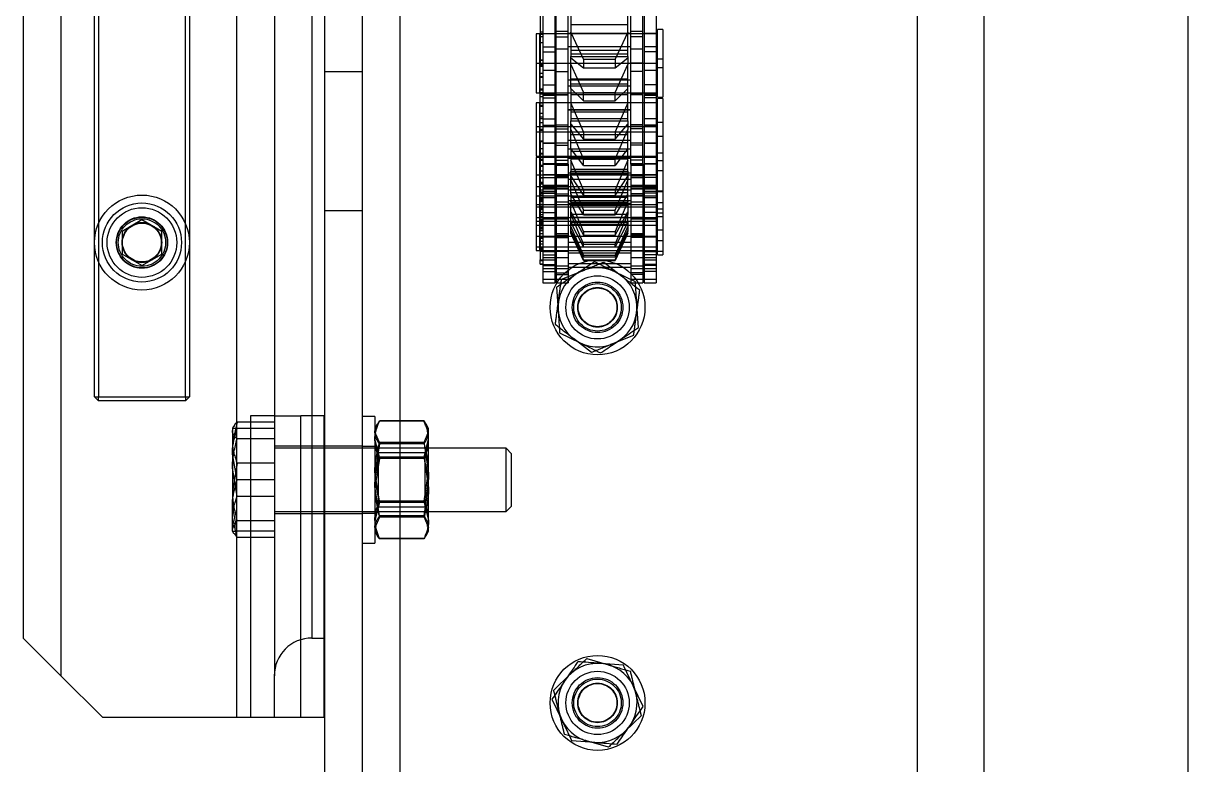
# Model space of a CAD drawing. Header units: metres. Extents: x 0 to 63075, y 0 to 44550.
# Drawn here: x 14062.5 to 14209.8, y 26475.8 to 26569.5 of the extents above; entities that cross this region are included whole.
import ezdxf

# ---------------------------------------------------------------- set-up
doc = ezdxf.new("R2010")
doc.units = ezdxf.units.M
doc.header["$LTSCALE"] = 75
doc.linetypes.add('HIDDEN2', pattern=[4.7625, 3.175, -1.5875])
for name, color, linetype in [('SDM', 7, 'Continuous'), ('SL1', 8, 'Continuous'), ('SL4', 4, 'Continuous'), ('ST1', 7, 'HIDDEN2')]:
    doc.layers.add(name, color=color, linetype=linetype)

# ---------------------------------------------------------------- blocks, each defined once
blk = doc.blocks.new('A$Cf5d57027')
at = {"layer": 'SL1'}
for p, q in [((5924.45, 5550), (5924.45, 3449.75)), ((5924.45, 5550), (5924.45, 3449.75)), ((5950.25, 5550), (5950.25, 3449.75)), ((5950.25, 5550), (5950.25, 3449.75))]:
    blk.add_line(p, q, dxfattribs=at)
blk = doc.blocks.new('A$Ca53c419a')
at = {"layer": 'SL4'}
for p, q in [((91.19, 533.86), (86.44, 529.11)), ((378.02, 533.86), (91.19, 533.86)), ((86.44, 529.11), (81.19, 523.86)), ((378.19, 529.11), (86.44, 529.11)), ((81.19, 523.86), (81.19, 506.88)), ((138.3, 518.86), (139.74, 521.37)), ((142.64, 521.37), (139.74, 521.37)), ((142.64, 521.37), (144.09, 518.86)), ((138.3, 518.86), (139.74, 516.35)), ((144.09, 518.86), (142.64, 516.35)), ((139.74, 516.35), (142.64, 516.35)), ((81.19, 506.88), (81.19, 502.11)), ((104.69, 506.88), (81.19, 506.88)), ((104.69, 506.83), (107.94, 507.42)), ((104.69, 507.42), (107.94, 507.42)), ((104.69, 502.11), (104.69, 506.83)), ((114.44, 507.42), (107.94, 507.42)), ((111.19, 506.83), (114.44, 507.42)), ((111.19, 502.11), (111.19, 506.83)), ((117.69, 507.42), (114.44, 507.42)), ((344.4, 506.88), (117.69, 506.88)), ((117.69, 502.11), (117.69, 506.83)), ((81.19, 502.11), (86.44, 502.11)), ((81.19, 502.11), (81.19, 495.76)), ((378.19, 502.11), (86.44, 502.11)), ((91.19, 497.36), (91.19, 495.76)), ((381.19, 497.36), (91.19, 497.36)), ((1004.76, 495.76), (54.76, 495.76)), ((215, 486.24), (59.76, 486.24)), ((83.46, 467), (80.85, 465.76)), ((129.78, 466.03), (128.51, 463.44)), ((135.54, 466.42), (132.66, 466.23)), ((78.25, 464.52), (78.02, 461.64)), ((87.75, 457.96), (87.98, 460.84)), ((136.22, 456.45), (137.49, 459.04)), ((82.54, 455.48), (85.15, 456.72)), ((130.46, 456.06), (133.34, 456.25))]:
    blk.add_line(p, q, dxfattribs=at)
for radius in [6, 5, 4.4]:
    blk.add_circle((141.19, 518.86), radius, dxfattribs=at)
for centre, radius, start, end in [((141.19, 518.86), 2.51, 90, 150), ((141.19, 518.86), 2.51, 30, 90), ((141.19, 518.86), 2.51, 150, 210), ((141.19, 518.86), 2.51, 330, 30), ((141.19, 518.86), 2.51, 210, 270), ((141.19, 518.86), 2.51, 270, 330), ((86.44, 497.36), 4.76, 0, 90), ((83, 461.24), 5, 115.4181, 175.4181), ((83, 461.24), 5, 55.4181, 115.4181), ((133, 461.24), 5, 93.8649, 153.8649), ((133, 461.24), 5, 33.8649, 93.8649), ((83, 461.24), 5, 355.4181, 55.4181), ((133, 461.24), 5, 333.8649, 33.8649), ((133, 461.24), 5, 153.8649, 213.8649), ((83, 461.24), 5, 175.4181, 235.4181), ((83, 461.24), 5, 295.4181, 355.4181), ((133, 461.24), 5, 213.8649, 273.8649), ((133, 461.24), 5, 273.8649, 333.8649), ((83, 461.24), 5, 235.4181, 295.4181)]:
    blk.add_arc(centre, radius, start, end, dxfattribs=at)
for points, knots in [([(104.69, 507.42), (104.69, 507.41), (104.69, 507.38), (104.69, 507.07), (104.69, 506.83)], [0, 0, 0, 0, 0.241851, 1, 1, 1, 1]), ([(107.94, 507.42), (108.02, 507.41), (109.12, 507.41), (110.19, 507.11), (111.19, 506.83)], [0, 0, 0, 0, 0.070215, 1, 1, 1, 1]), ([(114.44, 507.42), (114.52, 507.41), (115.62, 507.41), (116.69, 507.11), (117.69, 506.83)], [0, 0, 0, 0, 0.070215, 1, 1, 1, 1]), ([(117.69, 506.83), (117.69, 507.07), (117.69, 507.38), (117.69, 507.41), (117.69, 507.42)], [0, 0, 0, 0, 0.758149, 1, 1, 1, 1]), ([(85.84, 465.36), (85.65, 465.49), (84.85, 466.04), (84.06, 466.58), (83.46, 467)], [0, 0, 0, 0, 0.231849, 1, 1, 1, 1]), ([(80.85, 465.76), (80.79, 465.73), (79.91, 465.31), (79.05, 464.9), (78.25, 464.52)], [0, 0, 0, 0, 0.070201, 1, 1, 1, 1]), ([(132.66, 466.23), (132.59, 466.22), (131.62, 466.16), (130.67, 466.09), (129.78, 466.03)], [0, 0, 0, 0, 0.070201, 1, 1, 1, 1]), ([(137.15, 464.03), (137.03, 464.21), (136.48, 465.03), (135.95, 465.82), (135.54, 466.42)], [0, 0, 0, 0, 0.231849, 1, 1, 1, 1]), ([(88.21, 463.72), (88.05, 463.83), (87.28, 464.36), (86.47, 464.92), (85.84, 465.36)], [0, 0, 0, 0, 0.211001, 1, 1, 1, 1]), ([(138.76, 461.63), (138.65, 461.79), (138.13, 462.57), (137.58, 463.39), (137.15, 464.03)], [0, 0, 0, 0, 0.211001, 1, 1, 1, 1]), ([(87.98, 460.84), (87.99, 460.91), (88.07, 461.88), (88.14, 462.83), (88.21, 463.72)], [0, 0, 0, 0, 0.070201, 1, 1, 1, 1]), ([(128.51, 463.44), (128.48, 463.38), (128.05, 462.51), (127.63, 461.65), (127.24, 460.85)], [0, 0, 0, 0, 0.0702006, 1, 1, 1, 1]), ([(78.02, 461.64), (78.01, 461.57), (77.93, 460.6), (77.86, 459.65), (77.79, 458.76)], [0, 0, 0, 0, 0.070201, 1, 1, 1, 1]), ([(137.49, 459.04), (137.52, 459.1), (137.95, 459.97), (138.37, 460.83), (138.76, 461.63)], [0, 0, 0, 0, 0.070201, 1, 1, 1, 1]), ([(127.24, 460.85), (127.65, 460.24), (128.18, 459.45), (128.72, 458.64), (128.85, 458.45)], [0, 0, 0, 0, 0.7681507, 1, 1, 1, 1]), ([(77.79, 458.76), (78.39, 458.35), (79.17, 457.81), (79.98, 457.25), (80.16, 457.12)], [0, 0, 0, 0, 0.7681507, 1, 1, 1, 1]), ([(128.85, 458.45), (129.28, 457.81), (129.82, 457), (130.35, 456.22), (130.46, 456.06)], [0, 0, 0, 0, 0.788999, 1, 1, 1, 1]), ([(80.16, 457.12), (80.8, 456.69), (81.6, 456.13), (82.38, 455.6), (82.54, 455.48)], [0, 0, 0, 0, 0.788999, 1, 1, 1, 1]), ([(85.15, 456.72), (85.21, 456.75), (86.09, 457.17), (86.95, 457.58), (87.75, 457.96)], [0, 0, 0, 0, 0.070201, 1, 1, 1, 1]), ([(133.34, 456.25), (133.41, 456.26), (134.38, 456.32), (135.33, 456.39), (136.22, 456.45)], [0, 0, 0, 0, 0.070201, 1, 1, 1, 1])]:
    blk.add_open_spline(points, degree=3, knots=knots, dxfattribs=at)
at = {"layer": 'ST1'}
for p, q in [((381.19, 529.11), (86.44, 529.11)), ((121.69, 524.86), (121.19, 524.36)), ((121.19, 524.36), (121.69, 524.36)), ((121.19, 513.36), (121.19, 524.36)), ((121.69, 524.86), (121.69, 524.36)), ((121.69, 524.86), (340.69, 524.86)), ((121.69, 524.36), (121.69, 513.36)), ((340.69, 524.36), (121.69, 524.36)), ((121.19, 513.36), (121.69, 512.86)), ((121.69, 513.36), (121.19, 513.36)), ((121.69, 513.36), (340.69, 513.36)), ((121.69, 513.36), (121.69, 512.86)), ((340.69, 512.86), (121.69, 512.86)), ((381.19, 506.88), (81.19, 506.88)), ((103.9, 506.83), (106.48, 507.42)), ((104.43, 507.19), (103.9, 506.83)), ((103.9, 502.11), (103.9, 506.83)), ((104.69, 507.42), (104.42, 507.26)), ((117.69, 506.88), (104.69, 506.88)), ((106.02, 502.11), (106.02, 506.83)), ((109.07, 506.83), (112.72, 507.42)), ((109.07, 502.11), (109.07, 506.83)), ((113.32, 506.83), (109.67, 507.42)), ((113.32, 502.11), (113.32, 506.83)), ((118.49, 506.83), (115.9, 507.42)), ((116.37, 502.11), (116.37, 506.83)), ((117.97, 507.26), (117.69, 507.42)), ((118.49, 502.11), (118.49, 506.83)), ((119.29, 505.11), (81.19, 505.11)), ((119.29, 502.11), (119.29, 505.11)), ((106.94, 502.11), (106.94, 495.76)), ((107.19, 502.11), (107.19, 472.81)), ((115.19, 472.81), (115.19, 502.11)), ((115.44, 495.76), (115.44, 502.11)), ((119.29, 502.11), (119.29, 498.76)), ((81.19, 498.76), (119.29, 498.76)), ((119.29, 495.8), (119.29, 498.76)), ((119.29, 495.76), (119.29, 498.76)), ((378.19, 497.36), (91.19, 497.36)), ((81.19, 495.8), (119.29, 495.8)), ((106.94, 495.76), (106.94, 491)), ((115.44, 491), (115.44, 495.76)), ((145.26, 495.76), (145.26, 491)), ((162.76, 491), (162.76, 495.76)), ((1004.76, 491), (4.76, 491)), ((103.19, 491), (103.19, 489.4)), ((106.99, 491), (106.99, 489.4)), ((115.39, 489.4), (115.39, 491)), ((119.19, 489.4), (119.19, 491)), ((119.19, 489.4), (103.19, 489.4)), ((104.69, 489.4), (104.16, 489.09)), ((106.47, 488.82), (105.13, 489.4)), ((105.3, 489.24), (106.14, 489.4)), ((108.32, 488.82), (106.04, 489.4)), ((106.63, 488.82), (110.35, 489.4)), ((107.19, 489.4), (107.79, 488.98)), ((114.33, 488.98), (107.79, 488.98)), ((107.79, 488.98), (107.79, 483.05)), ((108.5, 488.82), (112.21, 489.4)), ((113.89, 488.82), (110.18, 489.4)), ((115.76, 488.82), (112.04, 489.4)), ((114.07, 488.82), (116.35, 489.4)), ((114.59, 488.98), (114.33, 488.98)), ((114.59, 488.98), (115.19, 489.4)), ((114.59, 483.05), (114.59, 488.98)), ((115.91, 488.82), (117.26, 489.4)), ((116.25, 489.4), (116.59, 489.38)), ((118.23, 489.09), (117.69, 489.4)), ((103.75, 483.18), (103.75, 488.82)), ((103.78, 483.18), (103.78, 488.82)), ((106.47, 483.18), (106.47, 488.82)), ((106.63, 483.18), (106.63, 488.82)), ((108.32, 483.18), (108.32, 488.82)), ((108.5, 483.18), (108.5, 488.82)), ((113.89, 483.18), (113.89, 488.82)), ((114.07, 483.18), (114.07, 488.82)), ((115.76, 483.18), (115.76, 488.82)), ((115.91, 483.18), (115.91, 488.82)), ((118.41, 488.88), (118.61, 488.82)), ((118.61, 483.18), (118.61, 488.82)), ((118.64, 483.18), (118.64, 488.82)), ((106.47, 483.18), (105.13, 482.6)), ((108.32, 483.18), (106.04, 482.6)), ((106.63, 483.18), (110.35, 482.6)), ((107.79, 483.05), (107.19, 482.63)), ((107.79, 483.05), (114.59, 483.05)), ((108.5, 483.18), (112.21, 482.6)), ((113.89, 483.18), (110.18, 482.6)), ((115.76, 483.18), (112.04, 482.6)), ((114.07, 483.18), (116.35, 482.6)), ((115.19, 482.63), (114.59, 483.05)), ((115.91, 483.18), (117.26, 482.6)), ((118.41, 483.12), (118.61, 483.18)), ((104.16, 482.91), (104.69, 482.6)), ((104.69, 482.6), (106.04, 482.6)), ((105.3, 482.76), (106.14, 482.6)), ((106.04, 482.6), (112.04, 482.6)), ((107.19, 482.63), (114.89, 482.63)), ((107.19, 482.63), (107.19, 482.6)), ((112.04, 482.6), (117.2, 482.6)), ((114.89, 482.63), (115.19, 482.63)), ((115.19, 482.6), (115.19, 482.63)), ((116.25, 482.6), (116.59, 482.63)), ((117.2, 482.6), (117.69, 482.6)), ((117.69, 482.6), (118.23, 482.91)), ((107.19, 472.81), (115.19, 472.81)), ((107.19, 472.81), (107.88, 472.12)), ((114.5, 472.12), (115.19, 472.81)), ((107.88, 472.12), (114.5, 472.12)), ((138.47, 468.49), (138.94, 468.49)), ((138.47, 468.49), (138.47, 468.16)), ((138.51, 468.49), (138.51, 468.16)), ((138.94, 468.49), (139.02, 468.49)), ((138.94, 468.49), (138.94, 468.16)), ((139.02, 468.49), (139.02, 468.16)), ((141.74, 468.49), (139.02, 468.49)), ((140.1, 468.49), (140.1, 468.16)), ((140.64, 469), (140.18, 469)), ((140.18, 469), (140.18, 468.53)), ((140.18, 468.53), (140.64, 468.53)), ((140.18, 468.49), (140.18, 466.64)), ((140.32, 468.49), (140.32, 468.16)), ((140.4, 468.49), (140.4, 468.16)), ((140.45, 468.16), (140.45, 468.49)), ((140.55, 468.53), (140.55, 468.16)), ((143.37, 469), (140.64, 469)), ((140.64, 469), (140.64, 468.53)), ((140.64, 468.53), (143.37, 468.53)), ((140.64, 468.49), (140.64, 466.64)), ((141.01, 468.53), (141.01, 468.16)), ((141.38, 468.49), (141.38, 468.16)), ((141.74, 468.49), (141.74, 468.16)), ((141.74, 468.49), (144.46, 468.49)), ((141.75, 468.16), (141.75, 468.49)), ((141.97, 468.49), (141.97, 468.16)), ((141.99, 469), (141.99, 468.53)), ((141.99, 468.49), (141.99, 466.64)), ((142.35, 468.53), (142.35, 468.16)), ((142.72, 468.49), (142.72, 468.16)), ((142.92, 468.16), (142.92, 468.49)), ((142.94, 468.49), (142.94, 468.16)), ((143.02, 468.49), (143.02, 468.16)), ((143.13, 468.49), (143.13, 468.16)), ((143.33, 468.49), (143.33, 468.16)), ((145.61, 469), (143.37, 469)), ((143.37, 469), (143.37, 468.53)), ((143.37, 468.53), (147.06, 468.53)), ((143.37, 468.49), (143.37, 466.64)), ((143.5, 468.16), (143.5, 468.53)), ((143.65, 468.49), (143.65, 468.16)), ((143.7, 468.49), (143.7, 468.16)), ((143.74, 468.53), (143.74, 468.16)), ((143.87, 468.53), (143.87, 469)), ((143.87, 466.64), (143.87, 468.49)), ((143.96, 468.16), (143.96, 468.53)), ((144, 468.49), (144, 468.16)), ((144.01, 468.49), (144.01, 468.16)), ((144.05, 468.16), (144.05, 468.49)), ((144.3, 468.49), (144.3, 468.16)), ((144.33, 468.53), (144.33, 469)), ((144.33, 466.64), (144.33, 468.49)), ((144.46, 468.49), (144.46, 468.16)), ((145.73, 468.49), (144.48, 468.49)), ((144.48, 468.49), (144.48, 468.16)), ((144.74, 468.49), (144.74, 468.16)), ((145.01, 468.49), (145.01, 468.16)), ((145.31, 468.16), (145.31, 468.53)), ((145.4, 468.49), (145.4, 468.16)), ((145.54, 468.49), (145.54, 468.16)), ((147.06, 469), (145.61, 469)), ((145.68, 468.53), (145.68, 469)), ((145.68, 466.64), (145.68, 468.49)), ((145.73, 468.49), (145.73, 468.16)), ((145.73, 468.49), (146.55, 468.49)), ((145.95, 468.49), (145.95, 468.16)), ((145.96, 468.49), (145.96, 468.16)), ((146.01, 469), (146.01, 468.53)), ((146.01, 468.49), (146.01, 466.64)), ((146.03, 468.49), (146.03, 468.16)), ((146.38, 468.53), (146.38, 468.16)), ((146.55, 468.49), (147.13, 468.49)), ((146.55, 468.49), (146.55, 468.16)), ((146.69, 468.16), (146.69, 468.53)), ((146.89, 468.49), (146.89, 468.16)), ((148.26, 469), (147.06, 469)), ((147.06, 468.53), (147.06, 469)), ((147.06, 468.53), (148.26, 468.53)), ((147.06, 466.64), (147.06, 468.49)), ((147.13, 468.49), (147.13, 468.16)), ((154.03, 468.49), (147.13, 468.49)), ((147.35, 468.49), (147.35, 468.16)), ((147.35, 468.49), (147.35, 468.16)), ((147.38, 468.16), (147.38, 468.49)), ((147.59, 468.49), (147.59, 468.16)), ((147.86, 468.49), (147.86, 468.16)), ((151.11, 469), (148.26, 469)), ((148.26, 469), (148.26, 468.53)), ((148.26, 468.53), (151.95, 468.53)), ((148.26, 468.49), (148.26, 466.64)), ((148.62, 468.49), (148.62, 468.16)), ((148.63, 468.53), (148.63, 468.16)), ((148.68, 468.49), (148.68, 468.16)), ((148.76, 468.16), (148.76, 468.49)), ((149.33, 468.16), (149.33, 468.53)), ((149.41, 468.49), (149.41, 468.16)), ((149.7, 468.53), (149.7, 469)), ((149.7, 466.64), (149.7, 468.49)), ((150.24, 468.49), (150.24, 468.16)), ((150.85, 468.49), (150.85, 468.16)), ((150.97, 468.49), (150.97, 468.16)), ((151.95, 469), (151.11, 469)), ((151.58, 468.16), (151.58, 468.53)), ((151.73, 468.49), (151.73, 468.16)), ((151.95, 468.53), (151.95, 469)), ((151.95, 466.64), (151.95, 468.49)), ((153.08, 469), (152.12, 469)), ((152.12, 469), (152.12, 468.53)), ((152.12, 468.53), (155.17, 468.53)), ((152.12, 468.49), (152.12, 466.64)), ((152.41, 468.49), (152.41, 468.16)), ((152.49, 468.53), (152.49, 468.16)), ((155.17, 469), (153.08, 469)), ((153.09, 468.49), (153.09, 468.16)), ((153.96, 468.49), (153.96, 468.16)), ((154.03, 468.49), (154.03, 468.16)), ((154.03, 468.49), (157.53, 468.49)), ((158.02, 469), (155.17, 469)), ((155.17, 469), (155.17, 468.53)), ((155.17, 468.53), (158.86, 468.53)), ((155.17, 468.49), (155.17, 466.64)), ((155.39, 468.49), (155.39, 468.16)), ((155.44, 468.16), (155.44, 468.53)), ((155.54, 468.53), (155.54, 468.16)), ((155.81, 468.53), (155.81, 469)), ((155.81, 466.64), (155.81, 468.49)), ((156.38, 468.49), (156.38, 468.16)), ((156.88, 468.49), (156.88, 468.16)), ((157.08, 468.49), (157.08, 468.16)), ((157.52, 468.49), (158.86, 468.49)), ((157.52, 468.16), (157.52, 468.49)), ((157.53, 468.49), (157.53, 468.16)), ((158.86, 469), (158.02, 469)), ((158.41, 468.49), (158.41, 468.16)), ((158.49, 468.16), (158.49, 468.53)), ((158.55, 468.49), (158.55, 468.16)), ((158.86, 468.53), (158.86, 469)), ((158.86, 468.49), (158.86, 468.16)), ((158.86, 468.49), (160.01, 468.49)), ((158.86, 466.64), (158.86, 468.49)), ((159.65, 468.49), (159.65, 468.16)), ((160, 468.49), (160, 468.16)), ((160.01, 468.49), (160.01, 468.16)), ((160.01, 468.49), (160.57, 468.49)), ((160.57, 469), (160.12, 469)), ((160.12, 469), (160.12, 468.53)), ((160.12, 468.53), (163.81, 468.53)), ((160.16, 468.49), (160.16, 468.16)), ((160.48, 468.49), (160.48, 468.16)), ((160.49, 468.53), (160.49, 468.16)), ((163.81, 469), (160.57, 469)), ((160.57, 468.49), (162.16, 468.49)), ((160.57, 468.16), (160.57, 468.49)), ((162.09, 468.49), (162.09, 468.16)), ((162.16, 468.49), (163.6, 468.49)), ((162.16, 468.49), (162.16, 468.16)), ((162.62, 468.49), (162.62, 468.16)), ((163.44, 468.16), (163.44, 468.53)), ((163.6, 468.49), (163.6, 468.16)), ((173.82, 468.49), (163.6, 468.49)), ((163.77, 468.49), (163.77, 468.16)), ((163.81, 468.53), (163.81, 469)), ((163.81, 466.64), (163.81, 468.49)), ((167.2, 469), (163.87, 469)), ((163.87, 469), (163.87, 468.53)), ((163.87, 468.53), (167.56, 468.53)), ((163.87, 468.49), (163.87, 466.64)), ((164.24, 468.53), (164.24, 468.16)), ((164.28, 468.49), (164.28, 468.16)), ((166.49, 468.49), (166.49, 468.16)), ((167.19, 468.16), (167.19, 468.53)), ((167.56, 469), (167.2, 469)), ((167.54, 468.49), (167.54, 468.16)), ((167.56, 468.53), (167.56, 469)), ((167.56, 466.64), (167.56, 468.49)), ((167.83, 468.49), (167.83, 468.16)), ((136.57, 468.16), (136.1, 468.16)), ((136.1, 468.16), (136.1, 466.64)), ((138.29, 468.16), (136.57, 468.16)), ((136.57, 468.16), (136.57, 466.64)), ((137.53, 468.16), (137.53, 466.64)), ((137.91, 468.16), (137.91, 466.64)), ((138.29, 468.16), (138.29, 466.64)), ((139.29, 468.16), (138.29, 468.16)), ((138.43, 468.16), (138.43, 466.64)), ((138.96, 466.64), (138.96, 468.16)), ((144.19, 468.16), (139.29, 468.16)), ((139.29, 468.16), (139.29, 466.64)), ((139.65, 468.16), (139.65, 466.64)), ((140.01, 466.64), (140.01, 468.16)), ((140.18, 468.16), (140.18, 453.66)), ((140.64, 468.16), (140.64, 453.66)), ((141.93, 468.16), (141.93, 466.64)), ((141.99, 468.16), (141.99, 453.66)), ((143.37, 468.16), (143.37, 453.66)), ((143.87, 453.66), (143.87, 468.16)), ((147.64, 468.16), (144.19, 468.16)), ((144.19, 468.16), (144.19, 466.64)), ((144.33, 453.66), (144.33, 468.16)), ((145, 468.16), (145, 466.64)), ((145.68, 453.66), (145.68, 468.16)), ((146.01, 468.16), (146.01, 453.66)), ((146.9, 468.16), (146.9, 466.64)), ((147.06, 453.66), (147.06, 468.16)), ((147.42, 468.16), (147.42, 466.64)), ((147.64, 468.16), (147.64, 466.64)), ((151.1, 468.16), (147.64, 468.16)), ((147.69, 468.16), (147.69, 466.64)), ((147.94, 466.64), (147.94, 468.16)), ((148.05, 468.16), (148.05, 466.64)), ((148.05, 468.16), (148.05, 466.64)), ((148.06, 468.16), (148.06, 466.64)), ((148.07, 466.64), (148.07, 468.16)), ((148.26, 468.16), (148.26, 453.66)), ((148.32, 468.16), (148.32, 466.64)), ((148.41, 466.64), (148.41, 468.16)), ((149.41, 468.16), (149.41, 466.64)), ((149.7, 453.66), (149.7, 468.16)), ((149.75, 466.64), (149.75, 468.16)), ((151.1, 468.16), (151.1, 466.64)), ((159.89, 468.16), (151.1, 468.16)), ((151.13, 466.64), (151.13, 468.16)), ((151.95, 453.66), (151.95, 468.16)), ((152.12, 468.16), (152.12, 453.66)), ((153.75, 468.16), (153.75, 466.64)), ((153.76, 468.16), (153.76, 466.64)), ((153.77, 466.64), (153.77, 468.16)), ((155.17, 468.16), (155.17, 453.66)), ((155.81, 453.66), (155.81, 468.16)), ((156.03, 468.16), (156.03, 466.64)), ((156.04, 468.16), (156.04, 466.64)), ((156.82, 468.16), (156.82, 466.64)), ((158.86, 453.66), (158.86, 468.16)), ((159.48, 468.16), (159.48, 466.64)), ((165.3, 468.16), (159.8, 468.16)), ((159.8, 468.16), (159.8, 466.64)), ((159.89, 466.64), (159.89, 468.16)), ((160.12, 468.16), (160.12, 466.64)), ((160.12, 468.16), (160.12, 453.66)), ((161.12, 468.16), (161.12, 466.64)), ((162.93, 466.64), (162.93, 468.16)), ((163.81, 453.66), (163.81, 468.16)), ((163.87, 468.16), (163.87, 453.66)), ((165.3, 468.16), (165.3, 466.64)), ((170.4, 468.16), (165.3, 468.16)), ((165.93, 468.16), (165.93, 466.64)), ((167.56, 453.66), (167.56, 468.16)), ((167.63, 468.16), (167.63, 466.64)), ((84.61, 466.78), (86.61, 464.7)), ((136.57, 466.64), (136.1, 466.64)), ((136.57, 466.49), (136.1, 466.49)), ((136.1, 466.49), (136.1, 464.96)), ((136.54, 465.8), (137.63, 463.13)), ((138.29, 466.64), (136.57, 466.64)), ((139.29, 466.49), (136.57, 466.49)), ((136.57, 466.49), (136.57, 464.96)), ((137.15, 466.49), (137.15, 464.96)), ((137.38, 466.49), (137.38, 464.96)), ((137.91, 466.49), (137.91, 464.96)), ((138.19, 464.96), (138.19, 466.49)), ((139.29, 466.64), (138.29, 466.64)), ((144.19, 466.64), (139.29, 466.64)), ((141.82, 466.49), (139.29, 466.49)), ((139.29, 466.49), (139.29, 464.96)), ((140.1, 466.49), (140.1, 464.96)), ((140.18, 466.49), (140.18, 464.96)), ((140.64, 466.49), (140.64, 464.96)), ((141.82, 466.49), (141.82, 464.96)), ((144.19, 466.49), (141.82, 466.49)), ((141.93, 466.49), (141.93, 464.96)), ((141.99, 466.49), (141.99, 464.96)), ((142.11, 466.49), (142.11, 464.96)), ((142.28, 464.96), (142.28, 466.49)), ((143.37, 466.49), (143.37, 464.96)), ((143.87, 464.96), (143.87, 466.49)), ((147.64, 466.64), (144.19, 466.64)), ((151.09, 466.49), (144.19, 466.49)), ((144.19, 466.49), (144.19, 464.96)), ((144.27, 466.49), (144.27, 464.96)), ((144.33, 464.96), (144.33, 466.49)), ((144.36, 464.96), (144.36, 466.49)), ((145.68, 464.96), (145.68, 466.49)), ((146.01, 466.49), (146.01, 464.96)), ((146.32, 466.49), (146.32, 464.96)), ((147.06, 464.96), (147.06, 466.49)), ((147.13, 466.49), (147.13, 464.96)), ((147.36, 466.49), (147.36, 464.96)), ((151.1, 466.64), (147.64, 466.64)), ((147.94, 464.96), (147.94, 466.49)), ((148.05, 466.49), (148.05, 464.96)), ((148.26, 466.49), (148.26, 464.96)), ((148.41, 464.96), (148.41, 466.49)), ((149.4, 466.49), (149.4, 464.96)), ((149.58, 466.49), (149.58, 464.96)), ((149.7, 464.96), (149.7, 466.49)), ((149.75, 464.96), (149.75, 466.49)), ((150.96, 466.49), (150.96, 464.96)), ((151.05, 466.49), (151.05, 464.96)), ((151.09, 466.49), (155.55, 466.49)), ((151.09, 466.49), (151.09, 464.96)), ((159.89, 466.64), (151.1, 466.64)), ((151.13, 464.96), (151.13, 466.49)), ((151.59, 466.49), (151.59, 464.96)), ((151.95, 464.96), (151.95, 466.49)), ((152.08, 466.49), (152.08, 464.96)), ((152.12, 466.49), (152.12, 464.96)), ((153.49, 466.49), (153.49, 464.96)), ((153.77, 464.96), (153.77, 466.49)), ((155.17, 466.49), (155.17, 464.96)), ((155.55, 466.49), (155.55, 464.96)), ((155.55, 466.49), (159.9, 466.49)), ((155.81, 464.96), (155.81, 466.49)), ((156.03, 464.96), (156.03, 466.49)), ((156.08, 466.49), (156.08, 464.96)), ((158.86, 464.96), (158.86, 466.49)), ((165.3, 466.64), (159.8, 466.64)), ((159.85, 466.49), (159.85, 464.96)), ((159.9, 466.49), (159.9, 464.96)), ((159.9, 466.49), (170.01, 466.49)), ((160.12, 466.49), (160.12, 464.96)), ((162.83, 466.49), (162.83, 464.96)), ((163.81, 464.96), (163.81, 466.49)), ((163.85, 466.49), (163.85, 464.96)), ((163.87, 466.49), (163.87, 464.96)), ((170.4, 466.64), (165.3, 466.64)), ((165.68, 466.49), (165.68, 464.96)), ((167.18, 466.49), (167.18, 464.96)), ((167.56, 464.96), (167.56, 466.49)), ((167.88, 464.96), (167.88, 466.49)), ((127.28, 462.02), (129.05, 464.3)), ((136.57, 464.96), (136.1, 464.96)), ((139.29, 464.96), (136.57, 464.96)), ((138.06, 464.96), (138.06, 457.03)), ((138.53, 464.96), (138.53, 457.03)), ((138.92, 463), (142.38, 464.6)), ((142.59, 464.6), (139, 463)), ((141.82, 464.96), (139.29, 464.96)), ((142.7, 464.6), (139.38, 463)), ((139.58, 463), (143.26, 464.6)), ((139.87, 464.96), (139.87, 457.03)), ((140.18, 464.96), (140.18, 457.03)), ((140.64, 464.96), (140.64, 457.03)), ((140.64, 463), (143.76, 464.6)), ((144.74, 464.6), (140.98, 463)), ((141.25, 464.96), (141.25, 457.03)), ((144.19, 464.96), (141.82, 464.96)), ((141.99, 464.96), (141.99, 457.03)), ((145.06, 464.6), (142.13, 463)), ((142.38, 464.6), (142.59, 464.6)), ((142.58, 463), (146.37, 464.6)), ((142.59, 464.6), (143.73, 464.6)), ((143.37, 464.96), (143.37, 457.03)), ((143.48, 464.6), (143.48, 457.4)), ((143.73, 464.6), (143.73, 457.4)), ((143.76, 464.6), (144.74, 464.6)), ((143.77, 464.6), (143.77, 457.4)), ((143.87, 457.03), (143.87, 464.96)), ((143.89, 464.96), (143.89, 457.03)), ((151.09, 464.96), (144.19, 464.96)), ((144.33, 457.03), (144.33, 464.96)), ((144.41, 464.6), (144.41, 457.4)), ((144.68, 463), (147.36, 464.6)), ((144.74, 464.6), (145.9, 464.6)), ((144.78, 464.6), (144.78, 457.4)), ((149.08, 464.6), (145.28, 463)), ((145.68, 457.03), (145.68, 464.96)), ((145.9, 464.6), (145.9, 457.4)), ((147.36, 464.6), (145.9, 464.6)), ((145.98, 457.03), (145.98, 464.96)), ((146.01, 464.96), (146.01, 457.03)), ((146.04, 464.6), (146.04, 457.4)), ((146.15, 464.96), (146.15, 457.03)), ((146.26, 457.4), (146.26, 464.6)), ((146.45, 457.03), (146.45, 464.96)), ((146.9, 457.4), (146.9, 464.6)), ((147.06, 457.03), (147.06, 464.96)), ((149.6, 464.6), (147.14, 463)), ((147.36, 464.6), (149.08, 464.6)), ((147.53, 464.6), (147.53, 457.4)), ((147.79, 457.03), (147.79, 464.96)), ((147.84, 463), (151.62, 464.6)), ((147.88, 457.4), (147.88, 464.6)), ((148.26, 464.96), (148.26, 457.03)), ((148.26, 464.6), (148.26, 457.4)), ((149.08, 464.6), (150.22, 464.6)), ((149.17, 457.03), (149.17, 464.96)), ((149.7, 457.03), (149.7, 464.96)), ((149.78, 457.4), (149.78, 464.6)), ((150.01, 464.96), (150.01, 457.03)), ((150.22, 464.6), (150.22, 457.4)), ((153.06, 464.6), (150.22, 464.6)), ((150.45, 464.6), (150.45, 457.4)), ((150.91, 463), (153.06, 464.6)), ((151.09, 464.96), (155.55, 464.96)), ((151.72, 457.4), (151.72, 464.6)), ((155.46, 464.6), (151.74, 463)), ((151.81, 457.03), (151.81, 464.96)), ((151.95, 457.03), (151.95, 464.96)), ((152.12, 464.96), (152.12, 457.03)), ((152.75, 464.6), (152.75, 457.4)), ((153.05, 464.96), (153.05, 457.03)), ((153.06, 464.6), (155.46, 464.6)), ((153.82, 464.6), (153.82, 457.4)), ((154.07, 457.03), (154.07, 464.96)), ((156.16, 464.6), (154.26, 463)), ((154.82, 457.4), (154.82, 464.6)), ((155.17, 464.96), (155.17, 457.03)), ((155.19, 463), (158.84, 464.6)), ((155.46, 464.6), (156.56, 464.6)), ((155.55, 464.96), (159.9, 464.96)), ((155.81, 457.03), (155.81, 464.96)), ((156.56, 464.6), (156.56, 457.4)), ((160.68, 464.6), (156.56, 464.6)), ((156.86, 464.6), (156.86, 457.4)), ((157.65, 457.4), (157.65, 464.6)), ((157.93, 457.03), (157.93, 464.96)), ((158, 464.96), (158, 457.03)), ((158.86, 457.03), (158.86, 464.96)), ((159.12, 463), (160.68, 464.6)), ((159.9, 464.96), (170.01, 464.96)), ((159.9, 464.6), (159.9, 457.4)), ((160.12, 464.96), (160.12, 457.03)), ((163.68, 464.6), (160.16, 463)), ((160.68, 464.6), (163.68, 464.6)), ((160.97, 457.03), (160.97, 464.96)), ((161.27, 464.6), (161.27, 457.4)), ((161.76, 464.96), (161.76, 457.03)), ((161.85, 457.4), (161.85, 464.6)), ((164.55, 464.6), (163.27, 463)), ((163.68, 464.6), (164.7, 464.6)), ((163.81, 457.03), (163.81, 464.96)), ((163.87, 464.96), (163.87, 457.03)), ((164.39, 463), (167.78, 464.6)), ((164.7, 464.6), (164.7, 457.4)), ((169.97, 464.6), (164.7, 464.6)), ((165.06, 464.6), (165.06, 457.4)), ((165.48, 457.4), (165.48, 464.6)), ((165.92, 457.03), (165.92, 464.96)), ((167.56, 457.03), (167.56, 464.96)), ((167.64, 464.96), (167.64, 457.03)), ((168.75, 464.6), (168.75, 457.4)), ((77.39, 459.87), (78.2, 462.64)), ((88.61, 462.61), (87.8, 459.84)), ((138.92, 463), (139, 463)), ((138.92, 463), (138.92, 459)), ((139, 463), (139, 459)), ((139.38, 463), (139.38, 459)), ((139.58, 463), (139.38, 463)), ((139.58, 463), (139.58, 459)), ((140.64, 463), (140.98, 463)), ((140.64, 463), (140.64, 459)), ((140.98, 463), (140.98, 459)), ((142.13, 463), (142.13, 459)), ((142.58, 463), (142.13, 463)), ((142.58, 463), (142.58, 459)), ((144.68, 463), (145.28, 463)), ((144.68, 463), (144.68, 459)), ((145.28, 463), (145.28, 459)), ((147.14, 463), (147.14, 459)), ((147.84, 463), (147.14, 463)), ((147.84, 463), (147.84, 459)), ((150.91, 463), (151.74, 463)), ((150.91, 463), (150.91, 459)), ((151.74, 463), (151.74, 459)), ((154.26, 463), (154.26, 459)), ((155.19, 463), (154.26, 463)), ((155.19, 463), (155.19, 459)), ((159.12, 463), (159.12, 459)), ((159.12, 463), (160.16, 463)), ((160.16, 463), (160.16, 459)), ((163.27, 463), (163.27, 459)), ((164.39, 463), (163.27, 463)), ((164.39, 463), (164.39, 459)), ((138.72, 460.46), (136.95, 458.18)), ((129.46, 456.68), (128.37, 459.35)), ((142.38, 457.4), (138.92, 459)), ((138.92, 459), (139, 459)), ((139, 459), (142.59, 457.4)), ((139.38, 459), (142.7, 457.4)), ((139.58, 459), (139.38, 459)), ((143.26, 457.4), (139.58, 459)), ((143.76, 457.4), (140.64, 459)), ((140.64, 459), (140.98, 459)), ((140.98, 459), (144.74, 457.4)), ((142.13, 459), (145.06, 457.4)), ((142.58, 459), (142.13, 459)), ((146.37, 457.4), (142.58, 459)), ((147.36, 457.4), (144.68, 459)), ((144.68, 459), (145.28, 459)), ((145.28, 459), (149.08, 457.4)), ((147.14, 459), (149.6, 457.4)), ((147.84, 459), (147.14, 459)), ((151.62, 457.4), (147.84, 459)), ((153.06, 457.4), (150.91, 459)), ((150.91, 459), (151.74, 459)), ((151.74, 459), (155.46, 457.4)), ((154.26, 459), (156.16, 457.4)), ((155.19, 459), (154.26, 459)), ((158.84, 457.4), (155.19, 459)), ((159.12, 459), (160.16, 459)), ((160.68, 457.4), (159.12, 459)), ((160.16, 459), (163.68, 457.4)), ((163.27, 459), (164.55, 457.4)), ((164.39, 459), (163.27, 459)), ((167.78, 457.4), (164.39, 459)), ((81.39, 455.7), (79.39, 457.78)), ((136.57, 457.03), (136.1, 457.03)), ((136.1, 457.03), (136.1, 455.52)), ((139.29, 457.03), (136.57, 457.03)), ((136.57, 457.03), (136.57, 455.52)), ((137.15, 455.52), (137.15, 457.03)), ((137.38, 455.52), (137.38, 457.03)), ((137.91, 457.03), (137.91, 455.52)), ((138.19, 455.52), (138.19, 457.03)), ((141.82, 457.03), (139.29, 457.03)), ((139.29, 457.03), (139.29, 455.52)), ((140.1, 455.52), (140.1, 457.03)), ((140.18, 457.03), (140.18, 455.52)), ((140.64, 457.03), (140.64, 455.52)), ((141.82, 455.52), (141.82, 457.03)), ((144.19, 457.03), (141.82, 457.03)), ((141.93, 457.03), (141.93, 455.52)), ((141.99, 457.03), (141.99, 455.52)), ((142.11, 455.52), (142.11, 457.03)), ((142.28, 455.52), (142.28, 457.03)), ((142.38, 457.4), (142.59, 457.4)), ((143.73, 457.4), (142.59, 457.4)), ((143.37, 457.03), (143.37, 455.52)), ((143.76, 457.4), (144.74, 457.4)), ((143.87, 455.52), (143.87, 457.03)), ((151.09, 457.03), (144.19, 457.03)), ((144.19, 457.03), (144.19, 455.52)), ((144.27, 455.52), (144.27, 457.03)), ((144.33, 455.52), (144.33, 457.03)), ((144.36, 455.52), (144.36, 457.03)), ((145.9, 457.4), (144.74, 457.4)), ((145.68, 455.52), (145.68, 457.03)), ((145.9, 457.4), (147.36, 457.4)), ((146.01, 457.03), (146.01, 455.52)), ((146.32, 457.03), (146.32, 455.52)), ((147.06, 455.52), (147.06, 457.03)), ((147.13, 455.52), (147.13, 457.03)), ((147.36, 457.4), (149.08, 457.4)), ((147.36, 455.52), (147.36, 457.03)), ((147.94, 455.52), (147.94, 457.03)), ((148.05, 457.03), (148.05, 455.52)), ((148.26, 457.03), (148.26, 455.52)), ((148.41, 455.52), (148.41, 457.03)), ((150.22, 457.4), (149.08, 457.4)), ((149.4, 457.03), (149.4, 455.52)), ((149.58, 455.52), (149.58, 457.03)), ((149.7, 455.52), (149.7, 457.03)), ((149.75, 455.52), (149.75, 457.03)), ((150.22, 457.4), (153.06, 457.4)), ((150.96, 457.03), (150.96, 455.52)), ((151.05, 455.52), (151.05, 457.03)), ((151.09, 457.03), (155.55, 457.03)), ((151.09, 457.03), (151.09, 455.52)), ((151.13, 455.52), (151.13, 457.03)), ((151.59, 455.52), (151.59, 457.03)), ((151.95, 455.52), (151.95, 457.03)), ((152.08, 455.52), (152.08, 457.03)), ((152.12, 457.03), (152.12, 455.52)), ((153.06, 457.4), (155.46, 457.4)), ((153.49, 455.52), (153.49, 457.03)), ((153.77, 455.52), (153.77, 457.03)), ((155.17, 457.03), (155.17, 455.52)), ((156.56, 457.4), (155.46, 457.4)), ((155.55, 455.52), (155.55, 457.03)), ((155.55, 457.03), (159.9, 457.03)), ((155.81, 455.52), (155.81, 457.03)), ((156.03, 455.52), (156.03, 457.03)), ((156.08, 455.52), (156.08, 457.03)), ((156.56, 457.4), (160.68, 457.4)), ((158.86, 455.52), (158.86, 457.03)), ((159.85, 455.52), (159.85, 457.03)), ((159.9, 455.52), (159.9, 457.03)), ((159.9, 457.03), (170.01, 457.03)), ((160.12, 457.03), (160.12, 455.52)), ((160.68, 457.4), (163.68, 457.4)), ((162.83, 455.52), (162.83, 457.03)), ((164.7, 457.4), (163.68, 457.4)), ((163.81, 455.52), (163.81, 457.03)), ((163.85, 455.52), (163.85, 457.03)), ((163.87, 457.03), (163.87, 455.52)), ((164.7, 457.4), (169.97, 457.4)), ((165.68, 457.03), (165.68, 455.52)), ((167.18, 455.52), (167.18, 457.03)), ((167.56, 455.52), (167.56, 457.03)), ((167.88, 455.52), (167.88, 457.03)), ((136.57, 455.52), (136.1, 455.52)), ((136.57, 455.36), (136.1, 455.36)), ((136.1, 455.36), (136.1, 453.84)), ((139.29, 455.52), (136.57, 455.52)), ((138.29, 455.36), (136.57, 455.36)), ((136.57, 455.36), (136.57, 453.84)), ((137.53, 453.84), (137.53, 455.36)), ((137.91, 455.36), (137.91, 453.84)), ((138.29, 453.84), (138.29, 455.36)), ((139.29, 455.36), (138.29, 455.36)), ((138.43, 453.84), (138.43, 455.36)), ((138.96, 453.84), (138.96, 455.36)), ((141.82, 455.52), (139.29, 455.52)), ((144.19, 455.36), (139.29, 455.36)), ((139.29, 455.36), (139.29, 453.84)), ((139.65, 453.84), (139.65, 455.36)), ((140.01, 453.84), (140.01, 455.36)), ((140.18, 455.36), (140.18, 453.84)), ((140.64, 455.36), (140.64, 453.84)), ((144.19, 455.52), (141.82, 455.52)), ((141.93, 455.36), (141.93, 453.84)), ((141.99, 455.36), (141.99, 453.84)), ((143.37, 455.36), (143.37, 453.84)), ((143.87, 453.84), (143.87, 455.36)), ((151.13, 455.52), (144.19, 455.52)), ((147.64, 455.36), (144.19, 455.36)), ((144.19, 455.36), (144.19, 453.84)), ((144.33, 453.84), (144.33, 455.36)), ((145, 453.84), (145, 455.36)), ((145.68, 453.84), (145.68, 455.36)), ((146.01, 455.36), (146.01, 453.84)), ((146.9, 455.36), (146.9, 453.84)), ((147.06, 453.84), (147.06, 455.36)), ((147.42, 453.84), (147.42, 455.36)), ((147.64, 453.84), (147.64, 455.36)), ((151.1, 455.36), (147.64, 455.36)), ((147.69, 455.36), (147.69, 453.84)), ((147.94, 453.84), (147.94, 455.36)), ((148.05, 453.84), (148.05, 455.36)), ((148.05, 455.36), (148.05, 453.84)), ((148.06, 453.84), (148.06, 455.36)), ((148.07, 453.84), (148.07, 455.36)), ((148.26, 455.36), (148.26, 453.84)), ((148.32, 453.84), (148.32, 455.36)), ((148.41, 453.84), (148.41, 455.36)), ((149.41, 453.84), (149.41, 455.36)), ((149.7, 453.84), (149.7, 455.36)), ((149.75, 453.84), (149.75, 455.36)), ((151.09, 455.52), (155.55, 455.52)), ((151.1, 453.84), (151.1, 455.36)), ((159.8, 455.36), (151.1, 455.36)), ((151.13, 453.84), (151.13, 455.36)), ((151.95, 453.84), (151.95, 455.36)), ((152.12, 455.36), (152.12, 453.84)), ((153.75, 455.36), (153.75, 453.84)), ((153.76, 453.84), (153.76, 455.36)), ((153.77, 453.84), (153.77, 455.36)), ((155.17, 455.36), (155.17, 453.84)), ((155.55, 455.52), (159.9, 455.52)), ((155.81, 453.84), (155.81, 455.36)), ((156.03, 453.84), (156.03, 455.36)), ((156.04, 455.36), (156.04, 453.84)), ((156.82, 453.84), (156.82, 455.36)), ((158.86, 453.84), (158.86, 455.36)), ((159.48, 453.84), (159.48, 455.36)), ((165.3, 455.36), (159.8, 455.36)), ((159.8, 455.36), (159.8, 453.84)), ((159.89, 453.84), (159.89, 455.36)), ((159.9, 455.52), (170.01, 455.52)), ((160.12, 455.36), (160.12, 453.84)), ((161.12, 453.84), (161.12, 455.36)), ((162.93, 453.84), (162.93, 455.36)), ((163.81, 453.84), (163.81, 455.36)), ((163.87, 455.36), (163.87, 453.84)), ((165.3, 453.84), (165.3, 455.36)), ((170.4, 455.36), (165.3, 455.36)), ((165.93, 453.84), (165.93, 455.36)), ((167.56, 453.84), (167.56, 455.36)), ((167.63, 453.84), (167.63, 455.36)), ((136.57, 453.84), (136.1, 453.84)), ((138.29, 453.84), (136.57, 453.84)), ((139.29, 453.84), (138.29, 453.84)), ((144.19, 453.84), (139.29, 453.84)), ((139.62, 453.66), (140.09, 453.66)), ((139.62, 453.66), (139.62, 453)), ((140.09, 453.66), (142.81, 453.66)), ((140.09, 453.66), (140.09, 453)), ((141.43, 453.66), (141.43, 453)), ((142.81, 453.66), (145.73, 453.66)), ((142.81, 453.66), (142.81, 453)), ((147.64, 453.84), (144.19, 453.84)), ((144.42, 453), (144.42, 453.66)), ((144.89, 453), (144.89, 453.66)), ((145.46, 453.66), (145.46, 453)), ((145.73, 453.66), (147.61, 453.66)), ((146.23, 453), (146.23, 453.66)), ((147.61, 453.66), (147.71, 453.66)), ((147.61, 453), (147.61, 453.66)), ((151.1, 453.84), (147.64, 453.84)), ((147.71, 453.66), (151.41, 453.66)), ((147.71, 453.66), (147.71, 453)), ((150.25, 453), (150.25, 453.66)), ((159.8, 453.84), (151.1, 453.84)), ((151.41, 453.66), (152.5, 453.66)), ((151.57, 453.66), (151.57, 453)), ((152.5, 453.66), (154.62, 453.66)), ((152.5, 453), (152.5, 453.66)), ((154.62, 453.66), (158.32, 453.66)), ((154.62, 453.66), (154.62, 453)), ((156.36, 453), (156.36, 453.66)), ((158.32, 453.66), (159.41, 453.66)), ((159.41, 453), (159.41, 453.66)), ((159.57, 453.66), (160.15, 453.66)), ((159.57, 453.66), (159.57, 453)), ((165.3, 453.84), (159.8, 453.84)), ((160.15, 453.66), (163.32, 453.66)), ((163.32, 453.66), (167.64, 453.66)), ((163.32, 453.66), (163.32, 453)), ((164.36, 453), (164.36, 453.66)), ((170.4, 453.84), (165.3, 453.84)), ((167.64, 453.66), (168.11, 453.66)), ((168.11, 453), (168.11, 453.66)), ((140.09, 453), (139.62, 453)), ((142.81, 453), (140.09, 453)), ((145.73, 453), (142.81, 453)), ((147.61, 453), (145.73, 453)), ((147.71, 453), (147.61, 453)), ((151.41, 453), (147.71, 453)), ((152.5, 453), (151.41, 453)), ((152.81, 453), (152.5, 453)), ((154.62, 453), (152.81, 453)), ((158.32, 453), (154.62, 453)), ((159.41, 453), (158.32, 453)), ((160.15, 453), (159.57, 453)), ((163.32, 453), (160.15, 453)), ((167.64, 453), (163.32, 453)), ((168.11, 453), (167.64, 453)), ((4.76, 420.77), (215.01, 420.77))]:
    blk.add_line(p, q, dxfattribs=at)
for centre, radius in [((141.19, 518.86), 4.4), ((141.19, 518.86), 3.25), ((141.19, 518.86), 3.25), ((141.19, 518.86), 3.2), ((141.19, 518.86), 3), ((141.19, 518.86), 2.5), ((141.19, 518.86), 2.45), ((83, 461.24), 6), ((133, 461.24), 6), ((83, 461.24), 4), ((83, 461.24), 3.2), ((83, 461.24), 3), ((133, 461.24), 4), ((133, 461.24), 3.2), ((133, 461.24), 3), ((83, 461.24), 2.5), ((83, 461.24), 2.45), ((133, 461.24), 2.5), ((133, 461.24), 2.45)]:
    blk.add_circle(centre, radius, dxfattribs=at)
for points, knots in [([(106.02, 506.83), (105.94, 506.91), (105.6, 507.25), (105.24, 507.34), (104.96, 507.42)], [0, 0, 0, 0, 0.223713, 1, 1, 1, 1]), ([(109.67, 507.42), (109.58, 507.41), (108.35, 507.41), (107.14, 507.11), (106.02, 506.83)], [0, 0, 0, 0, 0.070215, 1, 1, 1, 1]), ([(106.48, 507.42), (106.55, 507.41), (107.42, 507.41), (108.27, 507.11), (109.07, 506.83)], [0, 0, 0, 0, 0.070215, 1, 1, 1, 1]), ([(112.72, 507.42), (112.8, 507.41), (114.04, 507.41), (115.24, 507.11), (116.37, 506.83)], [0, 0, 0, 0, 0.0702148, 1, 1, 1, 1]), ([(115.9, 507.42), (115.84, 507.41), (114.97, 507.41), (114.11, 507.11), (113.32, 506.83)], [0, 0, 0, 0, 0.070215, 1, 1, 1, 1]), ([(116.37, 506.83), (116.63, 507.07), (116.98, 507.38), (117.34, 507.41), (117.43, 507.42)], [0, 0, 0, 0, 0.758149, 1, 1, 1, 1]), ([(117.96, 507.18), (118.06, 507.15), (118.24, 507.1), (118.41, 506.92), (118.49, 506.83)], [0, 0, 0, 0, 0.552236, 1, 1, 1, 1]), ([(106.04, 489.4), (105.98, 489.4), (105.21, 489.39), (104.45, 489.1), (103.75, 488.82)], [0, 0, 0, 0, 0.070215, 1, 1, 1, 1]), ([(103.75, 488.82), (103.87, 488.92), (104, 489.04), (104.14, 489.08), (104.15, 489.08)], [0, 0, 0, 0, 0.914803, 1, 1, 1, 1]), ([(105.13, 489.4), (105.1, 489.4), (104.79, 489.4), (104.49, 489.2), (104.23, 489.03)], [0, 0, 0, 0, 0.105284, 1, 1, 1, 1]), ([(105.19, 489.4), (105.32, 489.39), (105.81, 489.36), (106.28, 489.05), (106.63, 488.82)], [0, 0, 0, 0, 0.268634, 1, 1, 1, 1]), ([(106.14, 489.4), (106.35, 489.39), (107.15, 489.36), (107.93, 489.05), (108.5, 488.82)], [0, 0, 0, 0, 0.2686336, 1, 1, 1, 1]), ([(110.18, 489.4), (110.09, 489.4), (108.84, 489.39), (107.62, 489.1), (106.47, 488.82)], [0, 0, 0, 0, 0.070215, 1, 1, 1, 1]), ([(112.04, 489.4), (111.95, 489.4), (110.7, 489.39), (109.46, 489.1), (108.32, 488.82)], [0, 0, 0, 0, 0.070215, 1, 1, 1, 1]), ([(110.35, 489.4), (110.44, 489.4), (111.69, 489.39), (112.92, 489.1), (114.07, 488.82)], [0, 0, 0, 0, 0.070215, 1, 1, 1, 1]), ([(112.21, 489.4), (112.29, 489.4), (113.55, 489.39), (114.77, 489.1), (115.91, 488.82)], [0, 0, 0, 0, 0.070215, 1, 1, 1, 1]), ([(113.89, 488.82), (114.09, 488.91), (114.86, 489.25), (115.65, 489.34), (116.25, 489.4)], [0, 0, 0, 0, 0.257551, 1, 1, 1, 1]), ([(115.76, 488.82), (115.88, 488.91), (116.35, 489.25), (116.84, 489.34), (117.2, 489.4)], [0, 0, 0, 0, 0.257551, 1, 1, 1, 1]), ([(116.35, 489.4), (116.41, 489.4), (117.18, 489.39), (117.93, 489.1), (118.64, 488.82)], [0, 0, 0, 0, 0.0702148, 1, 1, 1, 1]), ([(117.2, 489.4), (117.33, 489.39), (117.82, 489.36), (118.29, 489.05), (118.64, 488.82)], [0, 0, 0, 0, 0.268634, 1, 1, 1, 1]), ([(106.04, 482.6), (105.98, 482.6), (105.21, 482.61), (104.45, 482.91), (103.75, 483.18)], [0, 0, 0, 0, 0.0702148, 1, 1, 1, 1]), ([(103.75, 483.18), (103.87, 483.1), (104.34, 482.76), (104.83, 482.67), (105.19, 482.6)], [0, 0, 0, 0, 0.257551, 1, 1, 1, 1]), ([(105.19, 482.6), (105.32, 482.61), (105.81, 482.64), (106.28, 482.96), (106.63, 483.18)], [0, 0, 0, 0, 0.268634, 1, 1, 1, 1]), ([(106.14, 482.6), (106.35, 482.61), (107.15, 482.64), (107.93, 482.96), (108.5, 483.18)], [0, 0, 0, 0, 0.268634, 1, 1, 1, 1]), ([(110.18, 482.6), (110.09, 482.6), (108.84, 482.61), (107.62, 482.91), (106.47, 483.18)], [0, 0, 0, 0, 0.070215, 1, 1, 1, 1]), ([(112.04, 482.6), (111.95, 482.6), (110.7, 482.61), (109.46, 482.91), (108.32, 483.18)], [0, 0, 0, 0, 0.070215, 1, 1, 1, 1]), ([(110.35, 482.6), (110.44, 482.6), (111.69, 482.61), (112.92, 482.91), (114.07, 483.18)], [0, 0, 0, 0, 0.070215, 1, 1, 1, 1]), ([(112.21, 482.6), (112.29, 482.6), (113.55, 482.61), (114.77, 482.91), (115.91, 483.18)], [0, 0, 0, 0, 0.070215, 1, 1, 1, 1]), ([(113.89, 483.18), (114.09, 483.1), (114.86, 482.76), (115.65, 482.67), (116.25, 482.6)], [0, 0, 0, 0, 0.257551, 1, 1, 1, 1]), ([(115.76, 483.18), (115.88, 483.1), (116.35, 482.76), (116.84, 482.67), (117.2, 482.6)], [0, 0, 0, 0, 0.257551, 1, 1, 1, 1]), ([(116.35, 482.6), (116.41, 482.6), (117.18, 482.61), (117.93, 482.91), (118.64, 483.18)], [0, 0, 0, 0, 0.0702148, 1, 1, 1, 1]), ([(117.2, 482.6), (117.33, 482.61), (117.82, 482.64), (118.29, 482.96), (118.64, 483.18)], [0, 0, 0, 0, 0.268634, 1, 1, 1, 1]), ([(78.2, 462.64), (78.22, 462.7), (78.49, 463.64), (78.76, 464.56), (79.01, 465.41)], [0, 0, 0, 0, 0.070201, 1, 1, 1, 1]), ([(79.01, 465.41), (79.24, 465.47), (80.16, 465.69), (81.1, 465.92), (81.81, 466.1)], [0, 0, 0, 0, 0.257551, 1, 1, 1, 1]), ([(81.81, 466.1), (82.06, 466.16), (83.01, 466.39), (83.94, 466.62), (84.61, 466.78)], [0, 0, 0, 0, 0.268634, 1, 1, 1, 1]), ([(129.05, 464.3), (129.09, 464.36), (129.69, 465.13), (130.27, 465.88), (130.82, 466.58)], [0, 0, 0, 0, 0.070201, 1, 1, 1, 1]), ([(130.82, 466.58), (131.06, 466.55), (131.99, 466.42), (132.96, 466.29), (133.68, 466.19)], [0, 0, 0, 0, 0.257551, 1, 1, 1, 1]), ([(133.68, 466.19), (133.94, 466.16), (134.91, 466.03), (135.85, 465.9), (136.54, 465.8)], [0, 0, 0, 0, 0.268634, 1, 1, 1, 1]), ([(86.61, 464.7), (86.66, 464.65), (87.33, 463.95), (87.99, 463.26), (88.61, 462.61)], [0, 0, 0, 0, 0.0702006, 1, 1, 1, 1]), ([(137.63, 463.13), (137.65, 463.07), (138.02, 462.16), (138.38, 461.28), (138.72, 460.46)], [0, 0, 0, 0, 0.070201, 1, 1, 1, 1]), ([(128.37, 459.35), (128.35, 459.41), (127.98, 460.32), (127.62, 461.2), (127.28, 462.02)], [0, 0, 0, 0, 0.070201, 1, 1, 1, 1]), ([(79.39, 457.78), (79.34, 457.83), (78.67, 458.53), (78.01, 459.22), (77.39, 459.87)], [0, 0, 0, 0, 0.070201, 1, 1, 1, 1]), ([(87.8, 459.84), (87.78, 459.78), (87.51, 458.84), (87.24, 457.92), (86.99, 457.07)], [0, 0, 0, 0, 0.070201, 1, 1, 1, 1]), ([(136.95, 458.18), (136.91, 458.12), (136.31, 457.35), (135.73, 456.6), (135.18, 455.9)], [0, 0, 0, 0, 0.070201, 1, 1, 1, 1]), ([(84.19, 456.38), (84.45, 456.45), (85.39, 456.68), (86.32, 456.91), (86.99, 457.07)], [0, 0, 0, 0, 0.268634, 1, 1, 1, 1]), ([(129.46, 456.68), (129.7, 456.64), (130.64, 456.52), (131.6, 456.38), (132.32, 456.29)], [0, 0, 0, 0, 0.257551, 1, 1, 1, 1]), ([(81.39, 455.7), (81.62, 455.75), (82.54, 455.98), (83.49, 456.21), (84.19, 456.38)], [0, 0, 0, 0, 0.257551, 1, 1, 1, 1]), ([(132.32, 456.29), (132.58, 456.25), (133.55, 456.12), (134.49, 455.99), (135.18, 455.9)], [0, 0, 0, 0, 0.268634, 1, 1, 1, 1])]:
    blk.add_open_spline(points, degree=3, knots=knots, dxfattribs=at)

msp = doc.modelspace()

# ---------------------------------------------------------------- block references
at = {"layer": 'SDM'}
msp.add_blockref('A$Cf5d57027', (8259.51, 22502.83), dxfattribs=at)
at = {"layer": 'SDM', "rotation": 90}
msp.add_blockref('A$Ca53c419a', (14596.36, 26400.6), dxfattribs=at)

doc.saveas('drawing.dxf')
